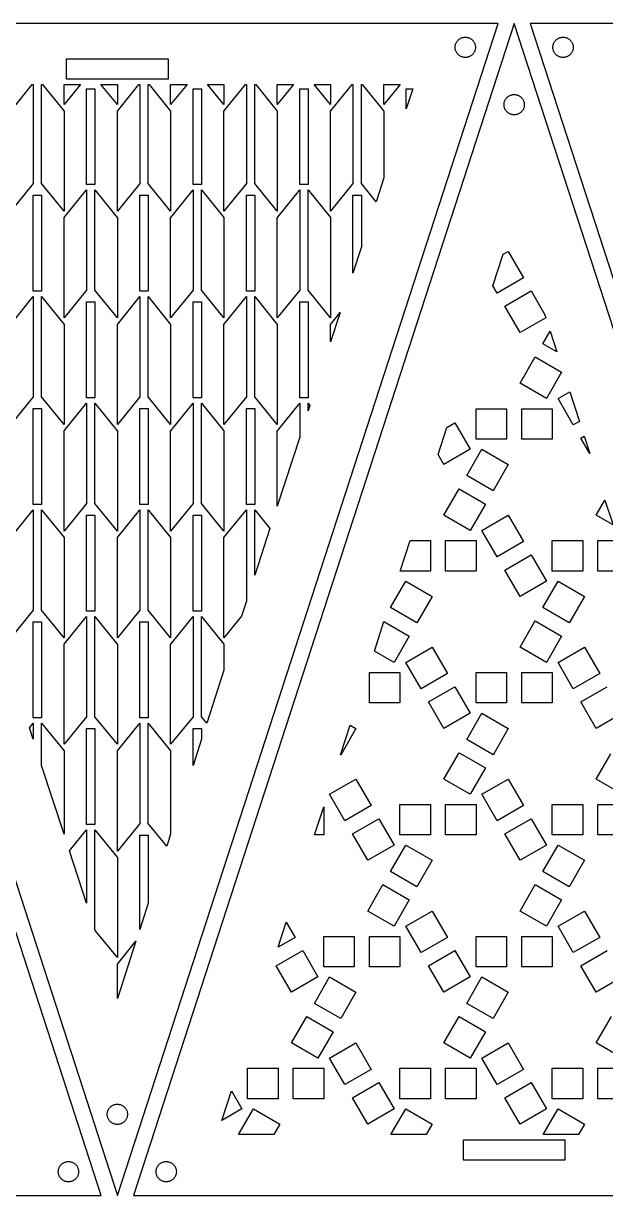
# Model space of a CAD drawing. Header units: metres. Extents: x 20 to 1108, y 20 to 485.
# Drawn here: x 154.7 to 269.3, y 20 to 250.8 of the extents above; entities that cross this region are included whole.
import ezdxf

# ---------------------------------------------------------------- set-up
doc = ezdxf.new("R2010")
doc.units = ezdxf.units.M

msp = doc.modelspace()

# ---------------------------------------------------------------- linework, layer by layer
for p, q in [((170, 20), (95, 250.826)), ((248.154, 250.826), (98.1544, 250.826)), ((98.1544, 250.826), (173.154, 20.0001)), ((173.154, 20.0001), (248.154, 250.826)), ((251.309, 250.826), (176.309, 20)), ((326.309, 20), (251.309, 250.826)), ((404.463, 250.826), (254.463, 250.826)), ((254.463, 250.826), (329.463, 20.0001)), ((239.872, 246.976), (239.93, 247.087)), ((239.93, 247.087), (239.993, 247.195)), ((239.993, 247.195), (240.065, 247.3)), ((240.065, 247.3), (240.141, 247.399)), ((240.141, 247.399), (240.225, 247.493)), ((240.225, 247.493), (240.314, 247.582)), ((240.314, 247.582), (240.407, 247.665)), ((240.407, 247.665), (240.507, 247.742)), ((240.507, 247.742), (240.61, 247.813)), ((240.61, 247.813), (240.719, 247.877)), ((240.719, 247.877), (240.831, 247.934)), ((240.831, 247.934), (240.946, 247.984)), ((240.946, 247.984), (241.065, 248.026)), ((241.065, 248.026), (241.185, 248.062)), ((241.185, 248.062), (241.308, 248.089)), ((241.308, 248.089), (241.432, 248.109)), ((241.432, 248.109), (241.557, 248.12)), ((241.557, 248.12), (241.683, 248.124)), ((241.683, 248.124), (241.808, 248.12)), ((241.808, 248.12), (241.933, 248.109)), ((241.933, 248.109), (242.057, 248.089)), ((242.057, 248.089), (242.18, 248.062)), ((242.18, 248.062), (242.3, 248.026)), ((242.3, 248.026), (242.418, 247.984)), ((242.418, 247.984), (242.534, 247.934)), ((242.534, 247.934), (242.646, 247.877)), ((242.646, 247.877), (242.754, 247.813)), ((242.754, 247.813), (242.858, 247.742)), ((242.858, 247.742), (242.957, 247.665)), ((242.957, 247.665), (243.052, 247.582)), ((243.052, 247.582), (243.14, 247.493)), ((243.14, 247.493), (243.224, 247.399)), ((243.224, 247.399), (243.3, 247.3)), ((243.3, 247.3), (243.371, 247.195)), ((243.371, 247.195), (243.435, 247.087)), ((243.435, 247.087), (243.492, 246.976)), ((259.125, 246.976), (259.183, 247.087)), ((259.183, 247.087), (259.246, 247.195)), ((259.246, 247.195), (259.318, 247.3)), ((259.318, 247.3), (259.394, 247.399)), ((259.394, 247.399), (259.478, 247.493)), ((259.478, 247.493), (259.566, 247.582)), ((259.566, 247.582), (259.66, 247.665)), ((259.66, 247.665), (259.76, 247.742)), ((259.76, 247.742), (259.864, 247.813)), ((259.864, 247.813), (259.972, 247.877)), ((259.972, 247.877), (260.083, 247.934)), ((260.083, 247.934), (260.2, 247.984)), ((260.2, 247.984), (260.318, 248.026)), ((260.318, 248.026), (260.438, 248.062)), ((260.438, 248.062), (260.561, 248.089)), ((260.561, 248.089), (260.685, 248.109)), ((260.685, 248.109), (260.81, 248.12)), ((260.81, 248.12), (260.935, 248.124)), ((260.935, 248.124), (261.061, 248.12)), ((261.061, 248.12), (261.186, 248.109)), ((261.186, 248.109), (261.31, 248.089)), ((261.31, 248.089), (261.433, 248.062)), ((261.433, 248.062), (261.553, 248.026)), ((261.553, 248.026), (261.671, 247.984)), ((261.671, 247.984), (261.786, 247.934)), ((261.786, 247.934), (261.899, 247.877)), ((261.899, 247.877), (262.007, 247.813)), ((262.007, 247.813), (262.111, 247.742)), ((262.111, 247.742), (262.21, 247.665)), ((262.21, 247.665), (262.304, 247.582)), ((262.304, 247.582), (262.393, 247.493)), ((262.393, 247.493), (262.477, 247.399)), ((262.477, 247.399), (262.553, 247.3)), ((262.553, 247.3), (262.624, 247.195)), ((262.624, 247.195), (262.688, 247.087)), ((262.688, 247.087), (262.745, 246.976)), ((239.683, 246.124), (239.687, 246.249)), ((239.687, 245.998), (239.683, 246.124)), ((239.687, 246.249), (239.698, 246.375)), ((239.698, 245.873), (239.687, 245.998)), ((239.698, 246.375), (239.718, 246.499)), ((239.718, 245.749), (239.698, 245.873)), ((239.718, 246.499), (239.745, 246.621)), ((239.745, 245.627), (239.718, 245.749)), ((239.745, 246.621), (239.78, 246.742)), ((239.78, 245.506), (239.745, 245.627)), ((239.78, 246.742), (239.822, 246.86)), ((239.822, 245.388), (239.78, 245.506)), ((239.822, 246.86), (239.872, 246.976)), ((239.872, 245.273), (239.822, 245.388)), ((239.93, 245.16), (239.872, 245.273)), ((239.993, 245.052), (239.93, 245.16)), ((240.065, 244.948), (239.993, 245.052)), ((240.141, 244.849), (240.065, 244.948)), ((240.225, 244.755), (240.141, 244.849)), ((240.314, 244.666), (240.225, 244.755)), ((243.14, 244.755), (243.052, 244.666)), ((243.224, 244.849), (243.14, 244.755)), ((243.3, 244.948), (243.224, 244.849)), ((243.371, 245.052), (243.3, 244.948)), ((243.435, 245.16), (243.371, 245.052)), ((243.492, 245.273), (243.435, 245.16)), ((243.492, 246.976), (243.542, 246.86)), ((243.542, 245.388), (243.492, 245.273)), ((243.542, 246.86), (243.584, 246.742)), ((243.584, 245.506), (243.542, 245.388)), ((243.584, 246.742), (243.619, 246.621)), ((243.619, 245.627), (243.584, 245.506)), ((243.619, 246.621), (243.647, 246.499)), ((243.647, 245.749), (243.619, 245.627)), ((243.647, 246.499), (243.666, 246.375)), ((243.666, 245.873), (243.647, 245.749)), ((243.666, 246.375), (243.678, 246.249)), ((243.678, 245.998), (243.666, 245.873)), ((243.678, 246.249), (243.683, 246.124)), ((243.683, 246.124), (243.678, 245.998)), ((258.935, 246.124), (258.94, 246.249)), ((258.94, 245.998), (258.935, 246.124)), ((258.94, 246.249), (258.951, 246.375)), ((258.951, 245.873), (258.94, 245.998)), ((258.951, 246.375), (258.971, 246.499)), ((258.971, 245.749), (258.951, 245.873)), ((258.971, 246.499), (258.998, 246.621)), ((258.998, 245.627), (258.971, 245.749)), ((258.998, 246.621), (259.034, 246.742)), ((259.034, 245.506), (258.998, 245.627)), ((259.034, 246.742), (259.076, 246.86)), ((259.076, 245.388), (259.034, 245.506)), ((259.076, 246.86), (259.125, 246.976)), ((259.125, 245.273), (259.076, 245.388)), ((259.183, 245.16), (259.125, 245.273)), ((259.246, 245.052), (259.183, 245.16)), ((259.318, 244.948), (259.246, 245.052)), ((259.394, 244.849), (259.318, 244.948)), ((259.478, 244.755), (259.394, 244.849)), ((259.566, 244.666), (259.478, 244.755)), ((262.393, 244.755), (262.304, 244.666)), ((262.477, 244.849), (262.393, 244.755)), ((262.553, 244.948), (262.477, 244.849)), ((262.624, 245.052), (262.553, 244.948)), ((262.688, 245.16), (262.624, 245.052)), ((262.745, 245.273), (262.688, 245.16)), ((262.745, 246.976), (262.795, 246.86)), ((262.795, 245.388), (262.745, 245.273)), ((262.795, 246.86), (262.837, 246.742)), ((262.837, 245.506), (262.795, 245.388)), ((262.837, 246.742), (262.872, 246.621)), ((262.872, 245.627), (262.837, 245.506)), ((262.872, 246.621), (262.9, 246.499)), ((262.9, 245.749), (262.872, 245.627)), ((262.9, 246.499), (262.919, 246.375)), ((262.919, 245.873), (262.9, 245.749)), ((262.919, 246.375), (262.931, 246.249)), ((262.931, 245.998), (262.919, 245.873)), ((262.931, 246.249), (262.935, 246.124)), ((262.935, 246.124), (262.931, 245.998)), ((163.154, 239.826), (163.154, 243.826)), ((163.154, 243.826), (183.154, 243.826)), ((183.154, 243.826), (183.154, 239.826)), ((240.407, 244.583), (240.314, 244.666)), ((240.507, 244.506), (240.407, 244.583)), ((240.61, 244.436), (240.507, 244.506)), ((240.719, 244.371), (240.61, 244.436)), ((240.831, 244.315), (240.719, 244.371)), ((240.946, 244.265), (240.831, 244.315)), ((241.065, 244.222), (240.946, 244.265)), ((241.185, 244.187), (241.065, 244.222)), ((241.308, 244.159), (241.185, 244.187)), ((241.432, 244.14), (241.308, 244.159)), ((241.557, 244.128), (241.432, 244.14)), ((241.683, 244.124), (241.557, 244.128)), ((241.808, 244.128), (241.683, 244.124)), ((241.933, 244.14), (241.808, 244.128)), ((242.057, 244.159), (241.933, 244.14)), ((242.18, 244.187), (242.057, 244.159)), ((242.3, 244.222), (242.18, 244.187)), ((242.418, 244.265), (242.3, 244.222)), ((242.534, 244.315), (242.418, 244.265)), ((242.646, 244.371), (242.534, 244.315)), ((242.754, 244.436), (242.646, 244.371)), ((242.858, 244.506), (242.754, 244.436)), ((242.957, 244.583), (242.858, 244.506)), ((243.052, 244.666), (242.957, 244.583)), ((259.66, 244.583), (259.566, 244.666)), ((259.76, 244.506), (259.66, 244.583)), ((259.864, 244.436), (259.76, 244.506)), ((259.972, 244.371), (259.864, 244.436)), ((260.083, 244.315), (259.972, 244.371)), ((260.2, 244.265), (260.083, 244.315)), ((260.318, 244.222), (260.2, 244.265)), ((260.438, 244.187), (260.318, 244.222)), ((260.561, 244.159), (260.438, 244.187)), ((260.685, 244.14), (260.561, 244.159)), ((260.81, 244.128), (260.685, 244.14)), ((260.935, 244.124), (260.81, 244.128)), ((261.061, 244.128), (260.935, 244.124)), ((261.186, 244.14), (261.061, 244.128)), ((261.31, 244.159), (261.186, 244.14)), ((261.433, 244.187), (261.31, 244.159)), ((261.553, 244.222), (261.433, 244.187)), ((261.671, 244.265), (261.553, 244.222)), ((261.786, 244.315), (261.671, 244.265)), ((261.899, 244.371), (261.786, 244.315)), ((262.007, 244.436), (261.899, 244.371)), ((262.111, 244.506), (262.007, 244.436)), ((262.21, 244.583), (262.111, 244.506)), ((262.304, 244.666), (262.21, 244.583)), ((152.154, 233.567), (156.403, 238.826)), ((156.403, 238.826), (156.565, 238.826)), ((156.565, 238.826), (156.565, 219.286)), ((158.244, 219.286), (158.244, 238.826)), ((158.244, 238.826), (158.405, 238.826)), ((158.405, 238.826), (162.654, 233.567)), ((162.654, 238.826), (165.877, 238.826)), ((165.877, 238.826), (162.654, 234.868)), ((162.654, 234.868), (162.654, 238.826)), ((183.154, 239.826), (163.154, 239.826)), ((167.065, 219.076), (167.065, 237.976)), ((167.065, 237.976), (168.744, 237.976)), ((168.744, 237.976), (168.744, 219.076)), ((169.933, 238.826), (173.154, 238.826)), ((173.154, 234.868), (169.933, 238.826)), ((173.154, 233.567), (177.403, 238.826)), ((173.154, 238.826), (173.154, 234.868)), ((177.403, 238.826), (177.565, 238.826)), ((177.565, 238.826), (177.565, 219.286)), ((179.244, 219.286), (179.244, 238.826)), ((179.244, 238.826), (179.405, 238.826)), ((179.405, 238.826), (183.654, 233.567)), ((183.654, 238.826), (186.877, 238.826)), ((186.877, 238.826), (183.654, 234.868)), ((183.654, 234.868), (183.654, 238.826)), ((188.065, 219.076), (188.065, 237.976)), ((188.065, 237.976), (189.744, 237.976)), ((189.744, 237.976), (189.744, 219.076)), ((190.933, 238.826), (194.154, 238.826)), ((194.154, 234.868), (190.933, 238.826)), ((194.154, 233.567), (198.403, 238.826)), ((194.154, 238.826), (194.154, 234.868)), ((198.403, 238.826), (198.565, 238.826)), ((198.565, 238.826), (198.565, 219.286)), ((200.244, 219.286), (200.244, 238.826)), ((200.244, 238.826), (200.405, 238.826)), ((200.405, 238.826), (204.654, 233.567)), ((204.654, 238.826), (207.877, 238.826)), ((207.877, 238.826), (204.654, 234.868)), ((204.654, 234.868), (204.654, 238.826)), ((209.065, 219.076), (209.065, 237.976)), ((209.065, 237.976), (210.744, 237.976)), ((210.744, 237.976), (210.744, 219.076)), ((211.933, 238.826), (215.154, 238.826)), ((215.154, 234.868), (211.933, 238.826)), ((215.154, 238.826), (215.154, 234.868)), ((215.154, 233.567), (219.403, 238.826)), ((219.403, 238.826), (219.565, 238.826)), ((219.565, 238.826), (219.565, 219.286)), ((221.244, 219.286), (221.244, 238.826)), ((221.244, 238.826), (221.405, 238.826)), ((221.405, 238.826), (225.654, 233.567)), ((225.654, 238.826), (228.877, 238.826)), ((228.877, 238.826), (225.654, 234.868)), ((225.654, 234.868), (225.654, 238.826)), ((230.065, 237.976), (231.361, 237.976)), ((231.361, 237.976), (230.065, 233.985)), ((230.065, 233.985), (230.065, 237.976)), ((249.371, 235.324), (249.406, 235.444)), ((249.406, 235.444), (249.449, 235.562)), ((249.449, 235.562), (249.499, 235.678)), ((249.499, 235.678), (249.556, 235.79)), ((249.556, 235.79), (249.62, 235.898)), ((249.62, 235.898), (249.691, 236.002)), ((249.691, 236.002), (249.768, 236.101)), ((249.768, 236.101), (249.851, 236.195)), ((249.851, 236.195), (249.94, 236.284)), ((249.94, 236.284), (250.034, 236.367)), ((250.034, 236.367), (250.133, 236.444)), ((250.133, 236.444), (250.238, 236.515)), ((250.238, 236.515), (250.345, 236.579)), ((250.345, 236.579), (250.457, 236.636)), ((250.457, 236.636), (250.572, 236.686)), ((250.572, 236.686), (250.691, 236.728)), ((250.691, 236.728), (250.812, 236.763)), ((250.812, 236.763), (250.934, 236.791)), ((250.934, 236.791), (251.058, 236.81)), ((251.058, 236.81), (251.183, 236.822)), ((251.183, 236.822), (251.309, 236.826)), ((251.309, 236.826), (251.435, 236.822)), ((251.435, 236.822), (251.56, 236.81)), ((251.56, 236.81), (251.684, 236.791)), ((251.684, 236.791), (251.806, 236.763)), ((251.806, 236.763), (251.927, 236.728)), ((251.927, 236.728), (252.045, 236.686)), ((252.045, 236.686), (252.16, 236.636)), ((252.16, 236.636), (252.273, 236.579)), ((252.273, 236.579), (252.38, 236.515)), ((252.38, 236.515), (252.485, 236.444)), ((252.485, 236.444), (252.583, 236.367)), ((252.583, 236.367), (252.678, 236.284)), ((252.678, 236.284), (252.767, 236.195)), ((252.767, 236.195), (252.85, 236.101)), ((252.85, 236.101), (252.927, 236.002)), ((252.927, 236.002), (252.997, 235.898)), ((252.997, 235.898), (253.062, 235.79)), ((253.062, 235.79), (253.118, 235.678)), ((253.118, 235.678), (253.168, 235.562)), ((253.168, 235.562), (253.211, 235.444)), ((253.211, 235.444), (253.246, 235.324)), ((162.654, 233.567), (162.654, 213.826)), ((173.154, 213.826), (173.154, 233.567)), ((183.654, 233.567), (183.654, 213.826)), ((194.154, 213.826), (194.154, 233.567)), ((204.654, 233.567), (204.654, 213.826)), ((215.154, 213.826), (215.154, 233.567)), ((225.654, 233.567), (225.654, 220.411)), ((249.309, 234.826), (249.313, 234.952)), ((249.313, 234.701), (249.309, 234.826)), ((249.313, 234.952), (249.324, 235.077)), ((249.324, 234.576), (249.313, 234.701)), ((249.324, 235.077), (249.344, 235.201)), ((249.344, 234.451), (249.324, 234.576)), ((249.344, 235.201), (249.371, 235.324)), ((249.371, 234.329), (249.344, 234.451)), ((249.406, 234.208), (249.371, 234.329)), ((249.449, 234.09), (249.406, 234.208)), ((249.499, 233.975), (249.449, 234.09)), ((249.556, 233.863), (249.499, 233.975)), ((249.62, 233.755), (249.556, 233.863)), ((249.691, 233.651), (249.62, 233.755)), ((249.768, 233.551), (249.691, 233.651)), ((249.851, 233.457), (249.768, 233.551)), ((249.94, 233.368), (249.851, 233.457)), ((250.034, 233.285), (249.94, 233.368)), ((250.133, 233.208), (250.034, 233.285)), ((250.238, 233.138), (250.133, 233.208)), ((250.345, 233.074), (250.238, 233.138)), ((252.38, 233.138), (252.273, 233.074)), ((252.485, 233.208), (252.38, 233.138)), ((252.583, 233.285), (252.485, 233.208)), ((252.678, 233.368), (252.583, 233.285)), ((252.767, 233.457), (252.678, 233.368)), ((252.85, 233.551), (252.767, 233.457)), ((252.927, 233.651), (252.85, 233.551)), ((252.997, 233.755), (252.927, 233.651)), ((253.062, 233.863), (252.997, 233.755)), ((253.118, 233.975), (253.062, 233.863)), ((253.168, 234.09), (253.118, 233.975)), ((253.211, 234.208), (253.168, 234.09)), ((253.246, 234.329), (253.211, 234.208)), ((253.246, 235.324), (253.274, 235.201)), ((253.274, 234.451), (253.246, 234.329)), ((253.274, 235.201), (253.293, 235.077)), ((253.293, 234.576), (253.274, 234.451)), ((253.293, 235.077), (253.305, 234.952)), ((253.305, 234.701), (253.293, 234.576)), ((253.305, 234.952), (253.309, 234.826)), ((253.309, 234.826), (253.305, 234.701)), ((250.457, 233.017), (250.345, 233.074)), ((250.572, 232.967), (250.457, 233.017)), ((250.691, 232.924), (250.572, 232.967)), ((250.812, 232.889), (250.691, 232.924)), ((250.934, 232.862), (250.812, 232.889)), ((251.058, 232.842), (250.934, 232.862)), ((251.183, 232.83), (251.058, 232.842)), ((251.309, 232.826), (251.183, 232.83)), ((251.435, 232.83), (251.309, 232.826)), ((251.56, 232.842), (251.435, 232.83)), ((251.684, 232.862), (251.56, 232.842)), ((251.806, 232.889), (251.684, 232.862)), ((251.927, 232.924), (251.806, 232.889)), ((252.045, 232.967), (251.927, 232.924)), ((252.16, 233.017), (252.045, 232.967)), ((252.273, 233.074), (252.16, 233.017)), ((156.565, 219.286), (152.154, 213.826)), ((162.654, 213.826), (158.244, 219.286)), ((177.565, 219.286), (173.154, 213.826)), ((183.654, 213.826), (179.244, 219.286)), ((198.565, 219.286), (194.154, 213.826)), ((204.654, 213.826), (200.244, 219.286)), ((219.565, 219.286), (215.154, 213.826)), ((224.129, 215.715), (221.244, 219.286)), ((225.654, 220.411), (224.129, 215.715)), ((156.565, 198.076), (156.565, 216.977)), ((156.565, 216.977), (158.244, 216.977)), ((158.244, 216.977), (158.244, 198.076)), ((162.688, 212.608), (167.065, 218.026)), ((168.744, 219.076), (167.065, 219.076)), ((167.065, 218.026), (167.065, 198.286)), ((168.744, 198.286), (168.744, 218.026)), ((168.744, 218.026), (173.121, 212.608)), ((177.565, 198.076), (177.565, 216.977)), ((177.565, 216.977), (179.244, 216.977)), ((179.244, 216.977), (179.244, 198.076)), ((183.688, 212.608), (188.065, 218.026)), ((189.744, 219.076), (188.065, 219.076)), ((188.065, 218.026), (188.065, 198.286)), ((189.744, 198.286), (189.744, 218.026)), ((189.744, 218.026), (194.121, 212.608)), ((198.565, 198.076), (198.565, 216.977)), ((198.565, 216.977), (200.244, 216.977)), ((200.244, 216.977), (200.244, 198.076)), ((204.688, 212.608), (209.065, 218.026)), ((210.744, 219.076), (209.065, 219.076)), ((209.065, 218.026), (209.065, 198.286)), ((210.744, 198.286), (210.744, 218.026)), ((210.744, 218.026), (215.121, 212.608)), ((219.565, 216.977), (221.244, 216.977)), ((219.565, 201.667), (219.565, 216.977)), ((221.244, 216.977), (221.244, 206.837)), ((162.654, 212.608), (162.688, 212.608)), ((162.654, 192.868), (162.654, 212.608)), ((173.121, 212.608), (173.154, 212.608)), ((173.154, 212.608), (173.154, 192.868)), ((183.654, 212.608), (183.688, 212.608)), ((183.654, 192.868), (183.654, 212.608)), ((194.121, 212.608), (194.154, 212.608)), ((194.154, 212.608), (194.154, 192.868)), ((204.654, 212.608), (204.688, 212.608)), ((204.654, 192.868), (204.654, 212.608)), ((215.121, 212.608), (215.154, 212.608)), ((215.154, 212.608), (215.154, 192.868)), ((221.244, 206.837), (219.565, 201.667)), ((249.153, 205.358), (250.156, 205.937)), ((250.156, 205.937), (253.157, 200.74)), ((247.14, 199.163), (249.153, 205.358)), ((247.961, 197.741), (247.14, 199.163)), ((253.157, 200.74), (247.961, 197.741)), ((152.154, 191.567), (156.565, 197.026)), ((158.244, 198.076), (156.565, 198.076)), ((156.565, 197.026), (156.565, 177.286)), ((158.244, 177.286), (158.244, 197.026)), ((158.244, 197.026), (162.654, 191.567)), ((167.065, 198.286), (162.654, 192.868)), ((173.154, 192.868), (168.744, 198.286)), ((173.154, 191.567), (177.565, 197.026)), ((179.244, 198.076), (177.565, 198.076)), ((177.565, 197.026), (177.565, 177.286)), ((179.244, 177.286), (179.244, 197.026)), ((179.244, 197.026), (183.654, 191.567)), ((188.065, 198.286), (183.654, 192.868)), ((194.154, 192.868), (189.744, 198.286)), ((194.154, 191.567), (198.565, 197.026)), ((200.244, 198.076), (198.565, 198.076)), ((198.565, 197.026), (198.565, 177.286)), ((200.244, 177.286), (200.244, 197.026)), ((200.244, 197.026), (204.654, 191.567)), ((209.065, 198.286), (204.654, 192.868)), ((215.154, 192.868), (210.744, 198.286)), ((249.46, 195.144), (254.656, 198.143)), ((254.656, 198.143), (257.292, 193.579)), ((167.065, 177.076), (167.065, 195.976)), ((167.065, 195.976), (168.744, 195.976)), ((168.744, 195.976), (168.744, 177.076)), ((188.065, 177.076), (188.065, 195.976)), ((188.065, 195.976), (189.744, 195.976)), ((189.744, 195.976), (189.744, 177.076)), ((209.065, 177.076), (209.065, 195.976)), ((209.065, 195.976), (210.744, 195.976)), ((210.744, 195.976), (210.744, 177.076)), ((215.154, 191.567), (217.041, 193.902)), ((217.041, 193.902), (215.154, 188.096)), ((252.461, 189.947), (249.46, 195.144)), ((257.523, 192.869), (252.461, 189.947)), ((257.292, 193.579), (257.523, 192.869)), ((162.654, 191.567), (162.654, 171.826)), ((173.154, 171.826), (173.154, 191.567)), ((183.654, 191.567), (183.654, 171.826)), ((194.154, 171.826), (194.154, 191.567)), ((204.654, 191.567), (204.654, 171.826)), ((215.154, 188.096), (215.154, 191.567)), ((256.961, 187.75), (258.385, 190.216)), ((258.385, 190.216), (259.699, 186.169)), ((259.699, 186.169), (256.961, 187.75)), ((252.46, 179.956), (255.461, 185.153)), ((255.461, 185.153), (260.656, 182.153)), ((260.656, 182.153), (257.656, 176.956)), ((257.656, 176.956), (252.46, 179.956)), ((259.96, 176.956), (262.261, 178.285)), ((262.261, 178.285), (264.157, 172.451)), ((156.565, 177.286), (152.154, 171.826)), ((162.654, 171.826), (158.244, 177.286)), ((162.688, 170.608), (167.065, 176.026)), ((168.744, 177.076), (167.065, 177.076)), ((167.065, 176.026), (167.065, 156.286)), ((168.744, 156.286), (168.744, 176.026)), ((168.744, 176.026), (173.121, 170.608)), ((177.565, 177.286), (173.154, 171.826)), ((183.654, 171.826), (179.244, 177.286)), ((183.688, 170.608), (188.065, 176.026)), ((189.744, 177.076), (188.065, 177.076)), ((188.065, 176.026), (188.065, 156.286)), ((189.744, 156.286), (189.744, 176.026)), ((189.744, 176.026), (194.121, 170.608)), ((198.565, 177.286), (194.154, 171.826)), ((204.654, 171.826), (200.244, 177.286)), ((204.688, 170.608), (209.065, 176.026)), ((210.744, 177.076), (209.065, 177.076)), ((209.065, 176.026), (209.065, 169.354)), ((210.744, 176.026), (211.093, 175.596)), ((210.744, 174.524), (210.744, 176.026)), ((211.093, 175.596), (210.744, 174.524)), ((262.961, 171.76), (259.96, 176.956)), ((156.565, 156.076), (156.565, 174.977)), ((156.565, 174.977), (158.244, 174.977)), ((158.244, 174.977), (158.244, 156.076)), ((177.565, 156.076), (177.565, 174.977)), ((177.565, 174.977), (179.244, 174.977)), ((179.244, 174.977), (179.244, 156.076)), ((198.565, 156.076), (198.565, 174.977)), ((198.565, 174.977), (200.244, 174.977)), ((200.244, 174.977), (200.244, 156.076)), ((243.809, 168.961), (243.809, 174.961)), ((243.809, 174.961), (249.809, 174.961)), ((249.809, 174.961), (249.809, 168.961)), ((252.809, 168.961), (252.809, 174.961)), ((252.809, 174.961), (258.809, 174.961)), ((258.809, 174.961), (258.809, 168.961)), ((236.336, 165.914), (238.07, 171.246)), ((238.07, 171.246), (239.656, 172.162)), ((239.656, 172.162), (242.657, 166.966)), ((264.157, 172.451), (262.961, 171.76)), ((162.654, 170.608), (162.688, 170.608)), ((162.654, 150.868), (162.654, 170.608)), ((173.121, 170.608), (173.154, 170.608)), ((173.154, 170.608), (173.154, 150.868)), ((183.654, 170.608), (183.688, 170.608)), ((183.654, 150.868), (183.654, 170.608)), ((194.121, 170.608), (194.154, 170.608)), ((194.154, 170.608), (194.154, 150.868)), ((204.654, 170.608), (204.688, 170.608)), ((204.654, 155.779), (204.654, 170.608)), ((209.065, 169.354), (204.654, 155.779)), ((249.809, 168.961), (243.809, 168.961)), ((258.809, 168.961), (252.809, 168.961)), ((264.46, 169.163), (265.105, 169.535)), ((266.209, 166.134), (264.46, 169.163)), ((265.105, 169.535), (266.209, 166.134)), ((242.657, 166.966), (237.461, 163.966)), ((241.961, 161.77), (244.961, 166.966)), ((244.961, 166.966), (250.157, 163.966)), ((237.461, 163.966), (236.336, 165.914)), ((250.157, 163.966), (247.156, 158.769)), ((247.156, 158.769), (241.961, 161.77)), ((237.46, 153.975), (240.461, 159.172)), ((240.461, 159.172), (245.656, 156.172)), ((267.46, 153.975), (269.188, 156.967)), ((269.188, 156.967), (270.783, 152.057)), ((152.154, 149.567), (156.565, 155.026)), ((158.244, 156.076), (156.565, 156.076)), ((156.565, 155.026), (156.565, 135.286)), ((158.244, 135.286), (158.244, 155.026)), ((158.244, 155.026), (162.654, 149.567)), ((167.065, 156.286), (162.654, 150.868)), ((173.154, 150.868), (168.744, 156.286)), ((173.154, 149.567), (177.565, 155.026)), ((179.244, 156.076), (177.565, 156.076)), ((177.565, 155.026), (177.565, 135.286)), ((179.244, 135.286), (179.244, 155.026)), ((179.244, 155.026), (183.654, 149.567)), ((188.065, 156.286), (183.654, 150.868)), ((194.154, 150.868), (189.744, 156.286)), ((194.154, 149.567), (198.565, 155.026)), ((200.244, 156.076), (198.565, 156.076)), ((198.565, 155.026), (198.565, 137.036)), ((200.244, 155.026), (203.215, 151.349)), ((200.244, 142.206), (200.244, 155.026)), ((245.656, 156.172), (242.656, 150.975)), ((167.065, 135.076), (167.065, 153.976)), ((167.065, 153.976), (168.744, 153.976)), ((168.744, 153.976), (168.744, 135.076)), ((188.065, 135.076), (188.065, 153.976)), ((188.065, 153.976), (189.744, 153.976)), ((189.744, 153.976), (189.744, 135.076)), ((242.656, 150.975), (237.46, 153.975)), ((244.96, 150.975), (250.156, 153.976)), ((250.156, 153.976), (253.157, 148.779)), ((270.783, 152.057), (267.46, 153.975)), ((203.215, 151.349), (200.244, 142.206)), ((247.961, 145.779), (244.96, 150.975)), ((162.654, 149.567), (162.654, 129.826)), ((173.154, 129.826), (173.154, 149.567)), ((183.654, 149.567), (183.654, 129.826)), ((194.154, 129.826), (194.154, 149.567)), ((228.885, 142.981), (230.834, 148.98)), ((230.834, 148.98), (234.809, 148.98)), ((234.809, 148.98), (234.809, 142.981)), ((237.809, 142.981), (237.809, 148.98)), ((237.809, 148.98), (243.809, 148.98)), ((243.809, 148.98), (243.809, 142.981)), ((253.157, 148.779), (247.961, 145.779)), ((258.809, 142.981), (258.809, 148.98)), ((258.809, 148.98), (264.809, 148.98)), ((264.809, 148.98), (264.809, 142.981)), ((267.809, 142.981), (267.809, 148.98)), ((267.809, 148.98), (271.783, 148.98)), ((249.46, 143.182), (254.656, 146.181)), ((254.656, 146.181), (257.657, 140.985)), ((252.461, 137.985), (249.46, 143.182)), ((226.961, 135.789), (229.961, 140.985)), ((234.809, 142.981), (228.885, 142.981)), ((229.961, 140.985), (235.157, 137.986)), ((243.809, 142.981), (237.809, 142.981)), ((257.657, 140.985), (252.461, 137.985)), ((256.961, 135.789), (259.961, 140.985)), ((264.809, 142.981), (258.809, 142.981)), ((259.961, 140.985), (265.157, 137.986)), ((273.733, 142.981), (267.809, 142.981)), ((198.565, 137.036), (197.613, 134.109)), ((235.157, 137.986), (232.274, 132.99)), ((265.157, 137.986), (262.274, 132.99)), ((156.565, 135.286), (152.154, 129.826)), ((162.654, 129.826), (158.244, 135.286)), ((162.688, 128.608), (167.065, 134.026)), ((168.744, 135.076), (167.065, 135.076)), ((167.065, 134.026), (167.065, 114.286)), ((168.744, 114.286), (168.744, 134.026)), ((168.744, 134.026), (173.121, 128.608)), ((177.565, 135.286), (173.154, 129.826)), ((183.654, 129.826), (179.244, 135.286)), ((183.688, 128.608), (188.065, 134.026)), ((189.744, 135.076), (188.065, 135.076)), ((188.065, 134.026), (188.065, 114.286)), ((189.744, 114.286), (189.744, 134.026)), ((189.744, 134.026), (194.121, 128.608)), ((197.613, 134.109), (194.154, 129.826)), ((232.156, 132.789), (226.961, 135.789)), ((262.156, 132.789), (256.961, 135.789)), ((156.565, 114.076), (156.565, 132.978)), ((156.565, 132.978), (158.244, 132.978)), ((158.244, 132.978), (158.244, 114.076)), ((177.565, 114.076), (177.565, 132.978)), ((177.565, 132.978), (179.244, 132.978)), ((179.244, 132.978), (179.244, 114.076)), ((223.771, 127.239), (225.666, 133.073)), ((225.666, 133.073), (230.656, 130.192)), ((232.274, 132.99), (232.156, 132.789)), ((252.46, 127.995), (255.344, 132.99)), ((255.344, 132.99), (255.461, 133.191)), ((255.461, 133.191), (260.656, 130.192)), ((262.274, 132.99), (262.156, 132.789)), ((230.656, 130.192), (227.656, 124.995)), ((260.656, 130.192), (257.656, 124.995)), ((162.654, 128.609), (162.688, 128.608)), ((162.654, 108.868), (162.654, 128.609)), ((173.121, 128.608), (173.154, 128.609)), ((173.154, 128.609), (173.154, 108.868)), ((183.654, 128.609), (183.688, 128.608)), ((183.654, 108.868), (183.654, 128.609)), ((194.121, 128.608), (194.154, 128.609)), ((194.154, 128.609), (194.154, 123.464)), ((227.656, 124.995), (223.771, 127.239)), ((229.96, 124.995), (235.156, 127.995)), ((235.156, 127.995), (238.157, 122.798)), ((257.656, 124.995), (252.46, 127.995)), ((259.96, 124.995), (265.156, 127.995)), ((265.156, 127.995), (268.157, 122.798)), ((232.961, 119.799), (229.96, 124.995)), ((262.961, 119.799), (259.96, 124.995)), ((194.154, 123.464), (190.765, 113.032)), ((222.809, 117), (222.809, 123)), ((222.809, 123), (228.809, 123)), ((228.809, 123), (228.809, 117)), ((238.157, 122.798), (232.961, 119.799)), ((243.809, 117), (243.809, 123)), ((243.809, 123), (249.809, 123)), ((249.809, 123), (249.809, 117)), ((252.809, 117), (252.809, 123)), ((252.809, 123), (258.809, 123)), ((258.809, 123), (258.809, 117)), ((268.157, 122.798), (262.961, 119.799)), ((234.46, 117.202), (239.656, 120.201)), ((239.656, 120.201), (242.657, 115.005)), ((264.46, 117.202), (269.656, 120.201)), ((228.809, 117), (222.809, 117)), ((237.461, 112.005), (234.46, 117.202)), ((249.809, 117), (243.809, 117)), ((258.809, 117), (252.809, 117)), ((267.461, 112.005), (264.46, 117.202)), ((158.244, 114.076), (156.565, 114.076)), ((167.065, 114.286), (162.654, 108.868)), ((173.154, 108.868), (168.744, 114.286)), ((179.244, 114.076), (177.565, 114.076)), ((188.065, 114.286), (183.654, 108.868)), ((190.765, 113.032), (189.744, 114.286)), ((242.657, 115.005), (237.461, 112.005)), ((241.961, 109.809), (244.961, 115.005)), ((244.961, 115.005), (250.157, 112.005)), ((272.657, 115.005), (267.461, 112.005)), ((155.838, 112.127), (156.565, 113.026)), ((156.565, 109.893), (155.838, 112.127)), ((156.565, 113.026), (156.565, 109.893)), ((158.244, 104.723), (158.244, 113.026)), ((158.244, 113.026), (162.654, 107.567)), ((167.065, 93.0763), (167.065, 111.977)), ((167.065, 111.977), (168.744, 111.977)), ((168.744, 111.977), (168.744, 93.0763)), ((173.154, 107.567), (177.565, 113.026)), ((177.565, 113.026), (177.565, 93.2863)), ((179.244, 93.2863), (179.244, 113.026)), ((179.244, 113.026), (183.654, 107.567)), ((188.065, 111.977), (189.744, 111.977)), ((188.065, 104.723), (188.065, 111.977)), ((189.744, 111.977), (189.744, 109.893)), ((217.136, 106.82), (219.031, 112.655)), ((220.157, 112.005), (217.274, 107.01)), ((219.031, 112.655), (220.157, 112.005)), ((250.157, 112.005), (247.274, 107.01)), ((189.744, 109.893), (188.065, 104.723)), ((247.156, 106.809), (241.961, 109.809)), ((162.654, 107.567), (162.654, 91.1486)), ((173.154, 87.8263), (173.154, 107.567)), ((183.654, 107.567), (183.654, 91.1486)), ((217.156, 106.809), (217.136, 106.82)), ((217.274, 107.01), (217.156, 106.809)), ((237.46, 102.015), (240.344, 107.01)), ((240.344, 107.01), (240.461, 107.211)), ((240.461, 107.211), (245.656, 104.211)), ((247.274, 107.01), (247.156, 106.809)), ((267.46, 102.015), (270.344, 107.01)), ((162.654, 91.1486), (158.244, 104.723)), ((245.656, 104.211), (242.656, 99.0146)), ((214.96, 99.0146), (220.156, 102.015)), ((220.156, 102.015), (223.157, 96.8184)), ((242.656, 99.0146), (237.46, 102.015)), ((244.96, 99.0146), (250.156, 102.015)), ((250.156, 102.015), (253.157, 96.8184)), ((272.656, 99.0146), (267.46, 102.015)), ((217.961, 93.8184), (214.96, 99.0146)), ((228.809, 91.0195), (228.809, 97.0195)), ((228.809, 97.0195), (234.809, 97.0195)), ((234.809, 97.0195), (234.809, 91.0195)), ((237.809, 91.0195), (237.809, 97.0195)), ((237.809, 97.0195), (243.809, 97.0195)), ((243.809, 97.0195), (243.809, 91.0195)), ((247.961, 93.8184), (244.96, 99.0146)), ((258.809, 91.0195), (258.809, 97.0195)), ((258.809, 97.0195), (264.809, 97.0195)), ((264.809, 97.0195), (264.809, 91.0195)), ((267.809, 91.0195), (267.809, 97.0195)), ((267.809, 97.0195), (273.809, 97.0195)), ((212.002, 91.0195), (213.809, 96.5801)), ((213.809, 96.5801), (213.809, 91.0195)), ((223.157, 96.8184), (217.961, 93.8184)), ((253.157, 96.8184), (247.961, 93.8184)), ((168.744, 93.0763), (167.065, 93.0763)), ((177.565, 93.2863), (173.154, 87.8263)), ((182.885, 88.7794), (179.244, 93.2863)), ((219.46, 91.2217), (224.656, 94.2207)), ((224.656, 94.2207), (227.657, 89.0244)), ((249.46, 91.2217), (254.656, 94.2207)), ((254.656, 94.2207), (257.657, 89.0244)), ((163.716, 87.881), (167.065, 92.0265)), ((167.065, 92.0265), (167.065, 77.5743)), ((168.744, 72.4054), (168.744, 92.0265)), ((168.744, 92.0265), (173.121, 86.6075)), ((177.565, 90.9777), (179.244, 90.9777)), ((177.565, 72.4054), (177.565, 90.9777)), ((179.244, 90.9777), (179.244, 77.5743)), ((183.654, 91.1486), (182.885, 88.7794)), ((213.809, 91.0195), (212.002, 91.0195)), ((222.461, 86.0244), (219.46, 91.2217)), ((234.809, 91.0195), (228.809, 91.0195)), ((243.809, 91.0195), (237.809, 91.0195)), ((252.461, 86.0244), (249.46, 91.2217)), ((264.809, 91.0195), (258.809, 91.0195)), ((273.809, 91.0195), (267.809, 91.0195)), ((167.065, 77.5743), (163.716, 87.881)), ((227.657, 89.0244), (222.461, 86.0244)), ((226.961, 83.8281), (229.961, 89.0244)), ((229.961, 89.0244), (235.157, 86.0244)), ((257.657, 89.0244), (252.461, 86.0244)), ((256.961, 83.8281), (259.961, 89.0244)), ((259.961, 89.0244), (265.157, 86.0244)), ((173.121, 86.6075), (173.154, 86.6085)), ((173.154, 86.6085), (173.154, 66.8683)), ((235.157, 86.0244), (232.156, 80.8281)), ((265.157, 86.0244), (262.156, 80.8281)), ((232.156, 80.8281), (226.961, 83.8281)), ((262.156, 80.8281), (256.961, 83.8281)), ((222.46, 76.0332), (225.461, 81.2305)), ((225.461, 81.2305), (230.656, 78.2305)), ((252.46, 76.0332), (255.461, 81.2305)), ((255.461, 81.2305), (260.656, 78.2305)), ((179.244, 77.5743), (177.565, 72.4054)), ((230.656, 78.2305), (227.656, 73.0342)), ((260.656, 78.2305), (257.656, 73.0342)), ((227.656, 73.0342), (222.46, 76.0332)), ((229.96, 73.0342), (235.156, 76.0342)), ((235.156, 76.0342), (238.157, 70.8369)), ((257.656, 73.0342), (252.46, 76.0332)), ((259.96, 73.0342), (265.156, 76.0342)), ((265.156, 76.0342), (268.157, 70.8369)), ((168.809, 72.2062), (168.744, 72.4054)), ((173.154, 66.8683), (168.809, 72.2062)), ((204.819, 68.9102), (206.421, 73.8438)), ((206.421, 73.8438), (208.157, 70.8369)), ((232.961, 67.8379), (229.96, 73.0342)), ((262.961, 67.8379), (259.96, 73.0342)), ((173.154, 65.5665), (176.815, 70.0988)), ((176.815, 70.0988), (173.154, 58.8331)), ((208.157, 70.8369), (204.819, 68.9102)), ((213.809, 65.0391), (213.809, 71.0381)), ((213.809, 71.0381), (219.809, 71.0381)), ((219.809, 71.0381), (219.809, 65.0391)), ((222.809, 65.0391), (222.809, 71.0381)), ((222.809, 71.0381), (228.809, 71.0381)), ((228.809, 71.0381), (228.809, 65.0391)), ((238.157, 70.8369), (232.961, 67.8379)), ((243.809, 65.0391), (243.809, 71.0381)), ((243.809, 71.0381), (249.809, 71.0381)), ((249.809, 71.0381), (249.809, 65.0391)), ((252.809, 65.0391), (252.809, 71.0381)), ((252.809, 71.0381), (258.809, 71.0381)), ((258.809, 71.0381), (258.809, 65.0391)), ((268.157, 70.8369), (262.961, 67.8379)), ((204.46, 65.2402), (209.656, 68.2393)), ((209.656, 68.2393), (212.657, 63.0439)), ((234.46, 65.2402), (239.656, 68.2393)), ((239.656, 68.2393), (242.657, 63.0439)), ((264.46, 65.2402), (269.656, 68.2393)), ((173.154, 58.8331), (173.154, 65.5665)), ((207.461, 60.0439), (204.46, 65.2402)), ((219.809, 65.0391), (213.809, 65.0391)), ((228.809, 65.0391), (222.809, 65.0391)), ((237.461, 60.0439), (234.46, 65.2402)), ((249.809, 65.0391), (243.809, 65.0391)), ((258.809, 65.0391), (252.809, 65.0391)), ((267.461, 60.0439), (264.46, 65.2402)), ((212.657, 63.0439), (207.461, 60.0439)), ((211.961, 57.8467), (214.961, 63.0439)), ((214.961, 63.0439), (220.157, 60.0439)), ((242.657, 63.0439), (237.461, 60.0439)), ((241.961, 57.8467), (244.961, 63.0439)), ((244.961, 63.0439), (250.157, 60.0439)), ((272.657, 63.0439), (267.461, 60.0439)), ((220.157, 60.0439), (217.156, 54.8467)), ((250.157, 60.0439), (247.156, 54.8467)), ((217.156, 54.8467), (211.961, 57.8467)), ((247.156, 54.8467), (241.961, 57.8467)), ((207.46, 50.0527), (210.461, 55.25)), ((210.461, 55.25), (215.656, 52.25)), ((237.46, 50.0527), (240.461, 55.25)), ((240.461, 55.25), (245.656, 52.25)), ((267.46, 50.0527), (270.461, 55.25)), ((215.656, 52.25), (212.656, 47.0527)), ((245.656, 52.25), (242.656, 47.0527)), ((212.656, 47.0527), (207.46, 50.0527)), ((214.96, 47.0527), (220.156, 50.0537)), ((220.156, 50.0537), (223.157, 44.8564)), ((242.656, 47.0527), (237.46, 50.0527)), ((244.96, 47.0527), (250.156, 50.0537)), ((250.156, 50.0537), (253.157, 44.8564)), ((272.656, 47.0527), (267.46, 50.0527)), ((217.961, 41.8574), (214.96, 47.0527)), ((247.961, 41.8574), (244.96, 47.0527)), ((198.809, 39.0586), (198.809, 45.0576)), ((198.809, 45.0576), (204.809, 45.0576)), ((204.809, 45.0576), (204.809, 39.0586)), ((207.809, 39.0586), (207.809, 45.0576)), ((207.809, 45.0576), (213.809, 45.0576)), ((213.809, 45.0576), (213.809, 39.0586)), ((223.157, 44.8564), (217.961, 41.8574)), ((228.809, 39.0586), (228.809, 45.0576)), ((228.809, 45.0576), (234.809, 45.0576)), ((234.809, 45.0576), (234.809, 39.0586)), ((237.809, 39.0586), (237.809, 45.0576)), ((237.809, 45.0576), (243.809, 45.0576)), ((243.809, 45.0576), (243.809, 39.0586)), ((253.157, 44.8564), (247.961, 41.8574)), ((258.809, 39.0586), (258.809, 45.0576)), ((258.809, 45.0576), (264.809, 45.0576)), ((264.809, 45.0576), (264.809, 39.0586)), ((267.809, 39.0586), (267.809, 45.0576)), ((267.809, 45.0576), (273.809, 45.0576)), ((219.46, 39.2598), (224.656, 42.2588)), ((224.656, 42.2588), (227.657, 37.0625)), ((249.46, 39.2598), (254.656, 42.2588)), ((254.656, 42.2588), (257.657, 37.0625)), ((193.735, 34.7979), (195.618, 40.5947)), ((195.618, 40.5947), (197.657, 37.0625)), ((222.461, 34.0625), (219.46, 39.2598)), ((252.461, 34.0625), (249.46, 39.2598)), ((171.345, 36.8517), (171.401, 36.963)), ((171.401, 36.963), (171.466, 37.0714)), ((171.466, 37.0714), (171.536, 37.1749)), ((171.536, 37.1749), (171.613, 37.2755)), ((171.613, 37.2755), (171.696, 37.3693)), ((171.696, 37.3693), (171.785, 37.4581)), ((171.785, 37.4581), (171.88, 37.5411)), ((171.88, 37.5411), (171.979, 37.6183)), ((171.979, 37.6183), (172.083, 37.6886)), ((172.083, 37.6886), (172.191, 37.7521)), ((172.191, 37.7521), (172.303, 37.8097)), ((172.303, 37.8097), (172.418, 37.8595)), ((172.418, 37.8595), (172.536, 37.9025)), ((172.536, 37.9025), (172.657, 37.9376)), ((172.657, 37.9376), (172.779, 37.964)), ((172.779, 37.964), (172.903, 37.9845)), ((172.903, 37.9845), (173.028, 37.9962)), ((173.028, 37.9962), (173.154, 38.0001)), ((173.154, 38.0001), (173.28, 37.9962)), ((173.28, 37.9962), (173.405, 37.9845)), ((173.405, 37.9845), (173.529, 37.964)), ((173.529, 37.964), (173.651, 37.9376)), ((173.651, 37.9376), (173.773, 37.9025)), ((173.773, 37.9025), (173.891, 37.8595)), ((173.891, 37.8595), (174.006, 37.8097)), ((174.006, 37.8097), (174.118, 37.7521)), ((174.118, 37.7521), (174.226, 37.6886)), ((174.226, 37.6886), (174.33, 37.6183)), ((174.33, 37.6183), (174.429, 37.5411)), ((174.429, 37.5411), (174.524, 37.4581)), ((174.524, 37.4581), (174.612, 37.3693)), ((174.612, 37.3693), (174.695, 37.2755)), ((174.695, 37.2755), (174.773, 37.1749)), ((174.773, 37.1749), (174.843, 37.0714)), ((174.843, 37.0714), (174.907, 36.963)), ((174.907, 36.963), (174.964, 36.8517)), ((197.657, 37.0625), (193.735, 34.7979)), ((197.038, 32), (199.961, 37.0625)), ((204.809, 39.0586), (198.809, 39.0586)), ((199.961, 37.0625), (205.157, 34.0635)), ((213.809, 39.0586), (207.809, 39.0586)), ((227.657, 37.0625), (222.461, 34.0625)), ((227.038, 32), (229.961, 37.0625)), ((234.809, 39.0586), (228.809, 39.0586)), ((229.961, 37.0625), (235.157, 34.0635)), ((243.809, 39.0586), (237.809, 39.0586)), ((257.657, 37.0625), (252.461, 34.0625)), ((257.038, 32), (259.961, 37.0625)), ((264.809, 39.0586), (258.809, 39.0586)), ((259.961, 37.0625), (265.157, 34.0635)), ((273.809, 39.0586), (267.809, 39.0586)), ((171.154, 36.0001), (171.158, 36.1251)), ((171.158, 35.8741), (171.154, 36.0001)), ((171.158, 36.1251), (171.17, 36.2501)), ((171.17, 35.7491), (171.158, 35.8741)), ((171.17, 36.2501), (171.19, 36.3751)), ((171.19, 35.6251), (171.17, 35.7491)), ((171.19, 36.3751), (171.217, 36.4972)), ((171.217, 35.5021), (171.19, 35.6251)), ((171.217, 36.4972), (171.252, 36.6183)), ((171.252, 35.382), (171.217, 35.5021)), ((171.252, 36.6183), (171.295, 36.7365)), ((171.295, 35.2648), (171.252, 35.382)), ((171.295, 36.7365), (171.345, 36.8517)), ((171.345, 35.1486), (171.295, 35.2648)), ((171.401, 35.0363), (171.345, 35.1486)), ((171.466, 34.9279), (171.401, 35.0363)), ((171.536, 34.8243), (171.466, 34.9279)), ((171.613, 34.7257), (171.536, 34.8243)), ((171.696, 34.631), (171.613, 34.7257)), ((171.785, 34.5421), (171.696, 34.631)), ((174.612, 34.631), (174.524, 34.5421)), ((174.695, 34.7257), (174.612, 34.631)), ((174.773, 34.8243), (174.695, 34.7257)), ((174.843, 34.9279), (174.773, 34.8243)), ((174.907, 35.0363), (174.843, 34.9279)), ((174.964, 35.1486), (174.907, 35.0363)), ((174.964, 36.8517), (175.014, 36.7365)), ((175.014, 35.2648), (174.964, 35.1486)), ((175.014, 36.7365), (175.057, 36.6183)), ((175.057, 35.382), (175.014, 35.2648)), ((175.057, 36.6183), (175.092, 36.4972)), ((175.092, 35.5021), (175.057, 35.382)), ((175.092, 36.4972), (175.119, 36.3751)), ((175.119, 35.6251), (175.092, 35.5021)), ((175.119, 36.3751), (175.139, 36.2501)), ((175.139, 35.7491), (175.119, 35.6251)), ((175.139, 36.2501), (175.15, 36.1251)), ((175.15, 35.8741), (175.139, 35.7491)), ((175.15, 36.1251), (175.154, 36.0001)), ((175.154, 36.0001), (175.15, 35.8741)), ((171.88, 34.4591), (171.785, 34.5421)), ((171.979, 34.382), (171.88, 34.4591)), ((172.083, 34.3116), (171.979, 34.382)), ((172.191, 34.2472), (172.083, 34.3116)), ((172.303, 34.1906), (172.191, 34.2472)), ((172.418, 34.1407), (172.303, 34.1906)), ((172.536, 34.0988), (172.418, 34.1407)), ((172.657, 34.0636), (172.536, 34.0988)), ((172.779, 34.0353), (172.657, 34.0636)), ((172.903, 34.0167), (172.779, 34.0353)), ((173.028, 34.004), (172.903, 34.0167)), ((173.154, 34.0001), (173.028, 34.004)), ((173.28, 34.004), (173.154, 34.0001)), ((173.405, 34.0167), (173.28, 34.004)), ((173.529, 34.0353), (173.405, 34.0167)), ((173.651, 34.0636), (173.529, 34.0353)), ((173.773, 34.0988), (173.651, 34.0636)), ((173.891, 34.1407), (173.773, 34.0988)), ((174.006, 34.1906), (173.891, 34.1407)), ((174.118, 34.2472), (174.006, 34.1906)), ((174.226, 34.3116), (174.118, 34.2472)), ((174.33, 34.382), (174.226, 34.3116)), ((174.429, 34.4591), (174.33, 34.382)), ((174.524, 34.5421), (174.429, 34.4591)), ((205.157, 34.0635), (203.966, 32)), ((235.157, 34.0635), (233.966, 32)), ((265.157, 34.0635), (263.966, 32)), ((203.966, 32), (197.038, 32)), ((233.966, 32), (227.038, 32)), ((241.309, 27), (241.309, 31)), ((241.309, 31), (261.309, 31)), ((263.966, 32), (257.038, 32)), ((261.309, 31), (261.309, 27)), ((161.626, 25.3203), (161.668, 25.4385)), ((161.668, 25.4385), (161.718, 25.5537)), ((161.718, 25.5537), (161.775, 25.666)), ((161.775, 25.666), (161.839, 25.7744)), ((161.839, 25.7744), (161.91, 25.8779)), ((161.91, 25.8779), (161.986, 25.9775)), ((161.986, 25.9775), (162.07, 26.0713)), ((162.07, 26.0713), (162.159, 26.1602)), ((162.159, 26.1602), (162.253, 26.2432)), ((162.253, 26.2432), (162.353, 26.3203)), ((162.353, 26.3203), (162.456, 26.3906)), ((162.456, 26.3906), (162.564, 26.4551)), ((162.564, 26.4551), (162.677, 26.5117)), ((162.677, 26.5117), (162.792, 26.5615)), ((162.792, 26.5615), (162.91, 26.6045)), ((162.91, 26.6045), (163.03, 26.6396)), ((163.03, 26.6396), (163.153, 26.667)), ((163.153, 26.667), (163.277, 26.6865)), ((163.277, 26.6865), (163.402, 26.6982)), ((163.402, 26.6982), (163.528, 26.7021)), ((163.528, 26.7021), (163.653, 26.6982)), ((163.653, 26.6982), (163.778, 26.6865)), ((163.778, 26.6865), (163.902, 26.667)), ((163.902, 26.667), (164.025, 26.6396)), ((164.025, 26.6396), (164.146, 26.6045)), ((164.146, 26.6045), (164.264, 26.5615)), ((164.264, 26.5615), (164.38, 26.5117)), ((164.38, 26.5117), (164.491, 26.4551)), ((164.491, 26.4551), (164.6, 26.3906)), ((164.6, 26.3906), (164.703, 26.3203)), ((164.703, 26.3203), (164.803, 26.2432)), ((164.803, 26.2432), (164.897, 26.1602)), ((164.897, 26.1602), (164.985, 26.0713)), ((164.985, 26.0713), (165.069, 25.9775)), ((165.069, 25.9775), (165.146, 25.8779)), ((165.146, 25.8779), (165.217, 25.7744)), ((165.217, 25.7744), (165.28, 25.666)), ((165.28, 25.666), (165.338, 25.5537)), ((165.338, 25.5537), (165.388, 25.4385)), ((165.388, 25.4385), (165.43, 25.3203)), ((180.879, 25.3203), (180.921, 25.4385)), ((180.921, 25.4385), (180.971, 25.5537)), ((180.971, 25.5537), (181.029, 25.666)), ((181.029, 25.666), (181.092, 25.7744)), ((181.092, 25.7744), (181.163, 25.8779)), ((181.163, 25.8779), (181.239, 25.9775)), ((181.239, 25.9775), (181.323, 26.0713)), ((181.323, 26.0713), (181.411, 26.1602)), ((181.411, 26.1602), (181.506, 26.2432)), ((181.506, 26.2432), (181.606, 26.3203)), ((181.606, 26.3203), (181.709, 26.3906)), ((181.709, 26.3906), (181.818, 26.4551)), ((181.818, 26.4551), (181.929, 26.5117)), ((181.929, 26.5117), (182.045, 26.5615)), ((182.045, 26.5615), (182.163, 26.6045)), ((182.163, 26.6045), (182.283, 26.6396)), ((182.283, 26.6396), (182.406, 26.667)), ((182.406, 26.667), (182.53, 26.6865)), ((182.53, 26.6865), (182.655, 26.6982)), ((182.655, 26.6982), (182.78, 26.7021)), ((182.78, 26.7021), (182.906, 26.6982)), ((182.906, 26.6982), (183.031, 26.6865)), ((183.031, 26.6865), (183.155, 26.667)), ((183.155, 26.667), (183.279, 26.6396)), ((183.279, 26.6396), (183.399, 26.6045)), ((183.399, 26.6045), (183.517, 26.5615)), ((183.517, 26.5615), (183.632, 26.5117)), ((183.632, 26.5117), (183.744, 26.4551)), ((183.744, 26.4551), (183.853, 26.3906)), ((183.853, 26.3906), (183.956, 26.3203)), ((183.956, 26.3203), (184.056, 26.2432)), ((184.056, 26.2432), (184.15, 26.1602)), ((184.15, 26.1602), (184.238, 26.0713)), ((184.238, 26.0713), (184.322, 25.9775)), ((184.322, 25.9775), (184.399, 25.8779)), ((184.399, 25.8779), (184.47, 25.7744)), ((184.47, 25.7744), (184.533, 25.666)), ((184.533, 25.666), (184.591, 25.5537)), ((184.591, 25.5537), (184.641, 25.4385)), ((184.641, 25.4385), (184.683, 25.3203)), ((261.309, 27), (241.309, 27)), ((161.528, 24.7021), (161.532, 24.8281)), ((161.532, 24.5771), (161.528, 24.7021)), ((161.532, 24.8281), (161.544, 24.9531)), ((161.544, 24.4512), (161.532, 24.5771)), ((161.544, 24.9531), (161.563, 25.0771)), ((161.563, 24.3271), (161.544, 24.4512)), ((161.563, 25.0771), (161.591, 25.1992)), ((161.591, 24.2051), (161.563, 24.3271)), ((161.591, 25.1992), (161.626, 25.3203)), ((161.626, 24.084), (161.591, 24.2051)), ((161.668, 23.9658), (161.626, 24.084)), ((161.718, 23.8506), (161.668, 23.9658)), ((161.775, 23.7393), (161.718, 23.8506)), ((161.839, 23.6309), (161.775, 23.7393)), ((161.91, 23.5264), (161.839, 23.6309)), ((161.986, 23.4277), (161.91, 23.5264)), ((162.07, 23.333), (161.986, 23.4277)), ((162.159, 23.2441), (162.07, 23.333)), ((162.253, 23.1611), (162.159, 23.2441)), ((162.353, 23.084), (162.253, 23.1611)), ((162.456, 23.0137), (162.353, 23.084)), ((164.703, 23.084), (164.6, 23.0137)), ((164.803, 23.1611), (164.703, 23.084)), ((164.897, 23.2441), (164.803, 23.1611)), ((164.985, 23.333), (164.897, 23.2441)), ((165.069, 23.4277), (164.985, 23.333)), ((165.146, 23.5264), (165.069, 23.4277)), ((165.217, 23.6309), (165.146, 23.5264)), ((165.28, 23.7393), (165.217, 23.6309)), ((165.338, 23.8506), (165.28, 23.7393)), ((165.388, 23.9658), (165.338, 23.8506)), ((165.43, 24.084), (165.388, 23.9658)), ((165.43, 25.3203), (165.465, 25.1992)), ((165.465, 24.2051), (165.43, 24.084)), ((165.465, 25.1992), (165.492, 25.0771)), ((165.492, 24.3271), (165.465, 24.2051)), ((165.492, 25.0771), (165.512, 24.9531)), ((165.512, 24.4512), (165.492, 24.3271)), ((165.512, 24.9531), (165.523, 24.8281)), ((165.523, 24.5771), (165.512, 24.4512)), ((165.523, 24.8281), (165.528, 24.7021)), ((165.528, 24.7021), (165.523, 24.5771)), ((180.78, 24.7021), (180.785, 24.8281)), ((180.785, 24.5771), (180.78, 24.7021)), ((180.785, 24.8281), (180.797, 24.9531)), ((180.797, 24.4512), (180.785, 24.5771)), ((180.797, 24.9531), (180.817, 25.0771)), ((180.817, 24.3271), (180.797, 24.4512)), ((180.817, 25.0771), (180.844, 25.1992)), ((180.844, 24.2051), (180.817, 24.3271)), ((180.844, 25.1992), (180.879, 25.3203)), ((180.879, 24.084), (180.844, 24.2051)), ((180.921, 23.9658), (180.879, 24.084)), ((180.971, 23.8506), (180.921, 23.9658)), ((181.029, 23.7393), (180.971, 23.8506)), ((181.092, 23.6309), (181.029, 23.7393)), ((181.163, 23.5264), (181.092, 23.6309)), ((181.239, 23.4277), (181.163, 23.5264)), ((181.323, 23.333), (181.239, 23.4277)), ((181.411, 23.2441), (181.323, 23.333)), ((181.506, 23.1611), (181.411, 23.2441)), ((181.606, 23.084), (181.506, 23.1611)), ((181.709, 23.0137), (181.606, 23.084)), ((183.956, 23.084), (183.853, 23.0137)), ((184.056, 23.1611), (183.956, 23.084)), ((184.15, 23.2441), (184.056, 23.1611)), ((184.238, 23.333), (184.15, 23.2441)), ((184.322, 23.4277), (184.238, 23.333)), ((184.399, 23.5264), (184.322, 23.4277)), ((184.47, 23.6309), (184.399, 23.5264)), ((184.533, 23.7393), (184.47, 23.6309)), ((184.591, 23.8506), (184.533, 23.7393)), ((184.641, 23.9658), (184.591, 23.8506)), ((184.683, 24.084), (184.641, 23.9658)), ((184.683, 25.3203), (184.718, 25.1992)), ((184.718, 24.2051), (184.683, 24.084)), ((184.718, 25.1992), (184.745, 25.0771)), ((184.745, 24.3271), (184.718, 24.2051)), ((184.745, 25.0771), (184.765, 24.9531)), ((184.765, 24.4512), (184.745, 24.3271)), ((184.765, 24.9531), (184.777, 24.8281)), ((184.777, 24.5771), (184.765, 24.4512)), ((184.777, 24.8281), (184.78, 24.7021)), ((184.78, 24.7021), (184.777, 24.5771)), ((162.564, 22.9492), (162.456, 23.0137)), ((162.677, 22.8926), (162.564, 22.9492)), ((162.792, 22.8428), (162.677, 22.8926)), ((162.91, 22.7998), (162.792, 22.8428)), ((163.03, 22.7646), (162.91, 22.7998)), ((163.153, 22.7373), (163.03, 22.7646)), ((163.277, 22.7178), (163.153, 22.7373)), ((163.402, 22.7061), (163.277, 22.7178)), ((163.528, 22.7021), (163.402, 22.7061)), ((163.653, 22.7061), (163.528, 22.7021)), ((163.778, 22.7178), (163.653, 22.7061)), ((163.902, 22.7373), (163.778, 22.7178)), ((164.025, 22.7646), (163.902, 22.7373)), ((164.146, 22.7998), (164.025, 22.7646)), ((164.264, 22.8428), (164.146, 22.7998)), ((164.38, 22.8926), (164.264, 22.8428)), ((164.491, 22.9492), (164.38, 22.8926)), ((164.6, 23.0137), (164.491, 22.9492)), ((181.818, 22.9492), (181.709, 23.0137)), ((181.929, 22.8926), (181.818, 22.9492)), ((182.045, 22.8428), (181.929, 22.8926)), ((182.163, 22.7998), (182.045, 22.8428)), ((182.283, 22.7646), (182.163, 22.7998)), ((182.406, 22.7373), (182.283, 22.7646)), ((182.53, 22.7178), (182.406, 22.7373)), ((182.655, 22.7061), (182.53, 22.7178)), ((182.78, 22.7021), (182.655, 22.7061)), ((182.906, 22.7061), (182.78, 22.7021)), ((183.031, 22.7178), (182.906, 22.7061)), ((183.155, 22.7373), (183.031, 22.7178)), ((183.279, 22.7646), (183.155, 22.7373)), ((183.399, 22.7998), (183.279, 22.7646)), ((183.517, 22.8428), (183.399, 22.7998)), ((183.632, 22.8926), (183.517, 22.8428)), ((183.744, 22.9492), (183.632, 22.8926)), ((183.853, 23.0137), (183.744, 22.9492)), ((20, 20), (170, 20)), ((176.309, 20), (326.309, 20))]:
    msp.add_line(p, q)

doc.saveas('drawing.dxf')
